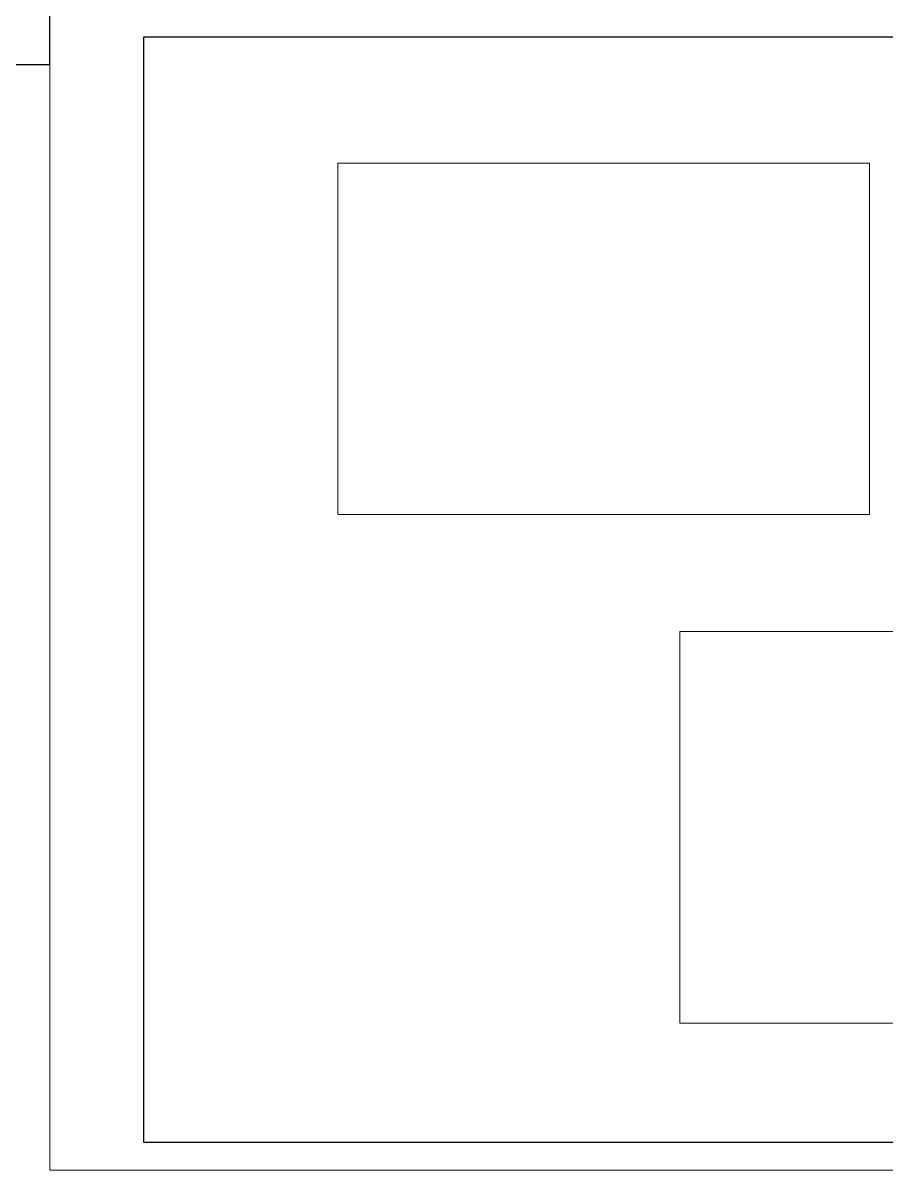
# Model space of a CAD drawing. Extents: x 126968 to 132038, y -1805 to 3860.
# Drawn here: x 129056 to 129446, y -1805 to -1286 of the extents above; entities that cross this region are included whole.
import ezdxf

# ---------------------------------------------------------------- set-up
doc = ezdxf.new("R2010")
doc.units = 0
doc.header["$MEASUREMENT"] = 0
for name, color, linetype, lineweight in [('COTA', 8, 'CONTINUOUS', 5), ('PENA 03', 3, 'CONTINUOUS', 15), ('PENA 05', 5, 'CONTINUOUS', 25)]:
    doc.layers.add(name, color=color, linetype=linetype, lineweight=lineweight)
doc.layers.add('PENA03', color=3, linetype='CONTINUOUS')
picture_1 = doc.add_image_def('image8.jpg', size_in_pixel=(1228, 812))
picture_2 = doc.add_image_def('image9.jpg', size_in_pixel=(1228, 812))

msp = doc.modelspace()

# ---------------------------------------------------------------- linework, layer by layer
at = {"layer": 'PENA 03'}
msp.add_lwpolyline([(129067.743, -1805.203), (129810.243, -1805.203), (129810.243, -1280.203), (129067.743, -1280.203)], close=True, dxfattribs=at)
at = {"layer": 'PENA 05'}
msp.add_line((129110.243, -1292.703), (129770.037, -1292.703), dxfattribs=at)
msp.add_lwpolyline([(129110.243, -1292.703), (129797.743, -1292.703), (129797.743, -1792.703), (129110.243, -1792.703)], close=True, dxfattribs=at)
at = {"layer": 'PENA03', "linetype": 'Continuous'}
msp.add_lwpolyline([(126967.743, -1305.203), (129067.743, -1305.203), (129067.743, 179.797), (126967.743, 179.797)], close=True, dxfattribs=at)

# ---------------------------------------------------------------- pictures from other files: only their frames are drawn
at = {"layer": 'COTA'}
image = msp.add_image(picture_1, insert=(129197.888, -1508.748), size_in_units=(240.395, 158.958), dxfattribs=at)
image.dxf.flags = 7
image = msp.add_image(picture_2, insert=(129352.582, -1738.821), size_in_units=(267.899, 177.145), dxfattribs=at)
image.dxf.flags = 7

doc.saveas('drawing.dxf')
